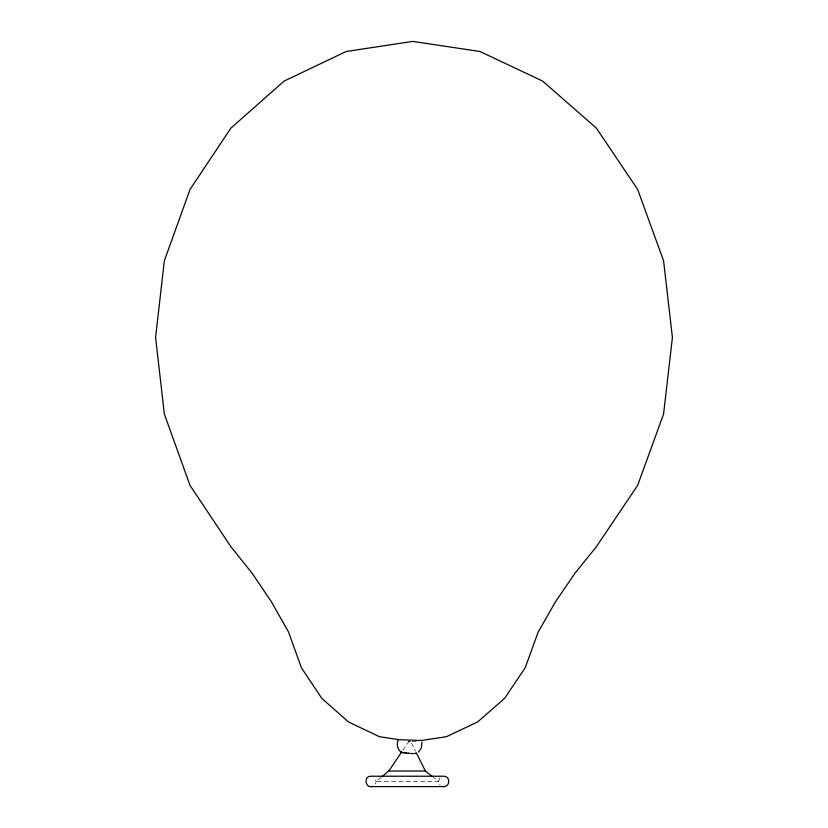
<?xml version="1.0" encoding="UTF-8"?>
<svg xmlns="http://www.w3.org/2000/svg" width="828" height="828" viewBox="0 0 828 828"><rect width="100%" height="100%" fill="white"/><g stroke="black" fill="none" stroke-linecap="round" stroke-linejoin="round"><path stroke-width="0.62" stroke-dasharray="4.14 3.1" d="M375.498 784.002L376.191 781.404L374.68 777.73M402.77 750.323L409.187 741.143L410.584 741.37L415.449 751.1M440.03 777.73L438.509 781.404L440.03 785.079M381.046 777.409L376.191 781.404L438.509 781.404L433.468 777.409M410.584 741.37L408.98 741.163M416.339 741.226L412.768 741.753L407.966 741.029"/><path stroke-width="1.24" d="M416.494 753.376L414.559 753.573L416.173 753.087M398.371 739.58L379.483 736.713L348.474 721.933L321.833 698.408L301.402 667.761L288.558 632.064L271.418 601.801L252.157 573.286L230.908 546.718L190.036 485.405L164.337 414.021L155.581 337.41L164.337 260.799L190.036 189.405L230.908 128.102L284.17 81.061L346.197 51.491L412.768 41.4L479.971 51.491L542.599 81.061L596.367 128.102L637.632 189.405L663.58 260.799L672.419 337.41L663.58 414.021L637.632 485.405L596.367 546.718L574.922 573.286L555.474 601.801L538.169 632.064L525.2 667.761L504.573 698.408L477.684 721.933L446.375 736.713L421.11 740.511L398.289 739.652C396.291 743.782 397.357 749.009 400.814 752.041M382.019 776.612L388.808 771.023L401.394 752.362L410.119 753.47L408.339 753.345M418.513 752.041L421.524 747.58L421.897 742.219M371.006 786.6L443.704 786.6C450.38 786.848 450.38 775.96 443.704 776.219L371.006 776.219C363.42 776.033 365.065 788.556 372.352 786.424M412.603 753.542C409.808 753.532 414.611 753.563 412.675 753.542M388.808 771.023L425.385 771.023L432.454 776.612M442.359 786.424L443.704 786.6M404.809 753.014L406.527 753.19M402.594 752.714L401.269 752.041L402.16 752.662M416.525 753.263L425.385 771.023"/></g></svg>
